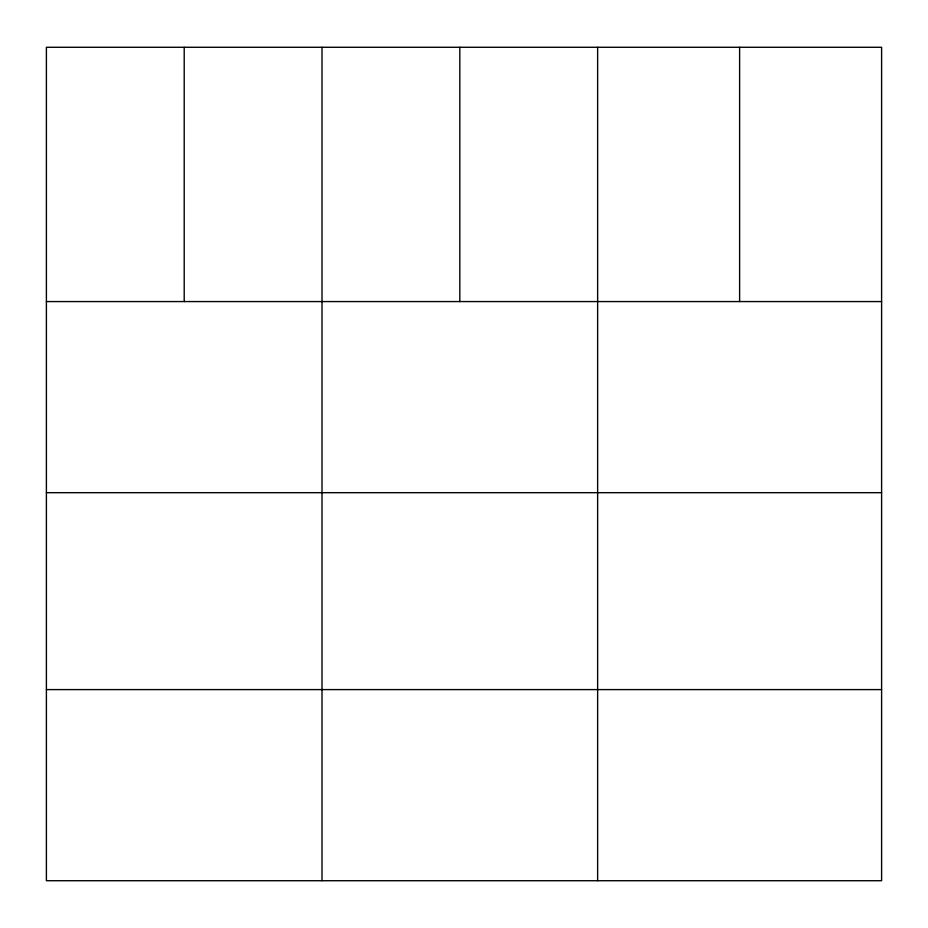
<?xml version="1.0" encoding="UTF-8"?>
<svg xmlns="http://www.w3.org/2000/svg" width="928" height="928" viewBox="0 0 928 928"><rect width="100%" height="100%" fill="white"/><g stroke="black" fill="none" stroke-linecap="round" stroke-linejoin="round"><path stroke-width="1.39" d="M881.6 301.565L881.6 880.718L46.4 880.718L46.4 47.282L881.6 47.282L881.6 301.565L46.4 301.565M46.4 492.687L881.6 492.687M46.4 689.597L881.6 689.597M739.616 47.282L739.616 301.565M597.632 47.282L597.632 880.718M459.824 47.282L459.824 301.565M322.016 47.282L322.016 880.718M184.208 47.282L184.208 301.565"/></g></svg>
